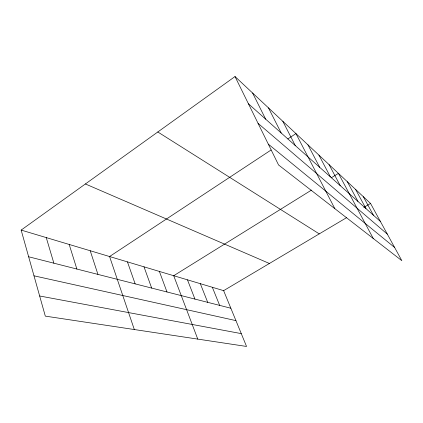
<?xml version="1.0" encoding="UTF-8"?>
<svg xmlns="http://www.w3.org/2000/svg" width="423" height="423" viewBox="0 0 423 423"><rect width="100%" height="100%" fill="white"/><g stroke="black" fill="none" stroke-linecap="round" stroke-linejoin="round"><path stroke-width="0.63" d="M21.15 230.086L223.63 290.649L246.546 346.453L45.309 316.124L21.15 230.086L235.014 76.547L370.537 203.442L401.85 260.679L278.567 164.975L235.014 76.547M271.111 149.98L109.573 256.534L134.313 329.538M287.846 138.94L295.941 133.599L334.863 208.682M311.487 190.096L173.7 275.717L197.768 339.103M331.283 177.797L338.416 173.367L373.26 238.487M223.63 290.649L346.5 217.708M363.796 207.444L370.537 203.442M39.651 295.984L241.274 333.615M33.988 275.812L235.939 320.618M28.642 256.766L230.847 308.224M85.393 183.963L269.388 263.481M157.805 131.976L319.259 233.882M268.298 144.127L394.627 247.476M258.056 123.336L387.331 234.136M248.428 103.794L380.377 221.425M363.352 196.711L373.435 215.238M355.643 189.493L365.985 208.597M347.352 181.731L357.969 201.448M329.052 164.6L340.235 185.639M318.921 155.109L330.4 176.872M307.923 144.814L319.709 167.339M282.844 121.332L295.27 145.549M268.462 107.87L281.216 133.023M252.6 93.018L265.686 119.175M212.346 287.275L219.653 305.374M200.312 283.674L207.709 302.339M187.463 279.83L194.94 299.087M159.381 271.429L166.995 291.976M144 266.834L151.667 288.074M127.445 261.879L135.154 283.87M90.215 250.744L97.935 274.4M69.187 244.452L76.875 269.039M46.255 237.594L53.869 263.185"/></g></svg>
